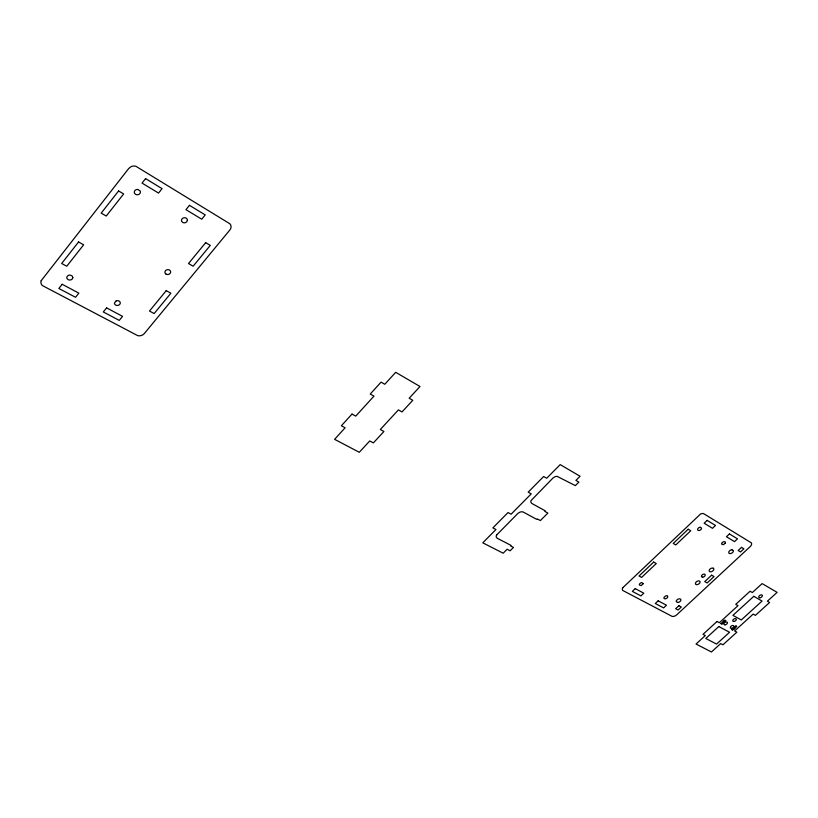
<?xml version="1.0" encoding="UTF-8"?>
<svg xmlns="http://www.w3.org/2000/svg" width="818" height="818" viewBox="0 0 818 818"><rect width="100%" height="100%" fill="white"/><g stroke="black" fill="none" stroke-linecap="round" stroke-linejoin="round"><path stroke-width="1.23" d="M723.91 622.181L723.051 622.651A1.227 0.736 -30 0 1 722.693 622.467C722.703 620.923 725.995 623.091 723.122 621.752M733.132 628.745L734.39 628.602L733.245 628.807M723.797 622.12L723.03 622.426L723.327 621.864M116.115 300.932L114.459 302.987A2.924 2.413 -6.4 0 0 118.262 305.339A2.924 2.413 -6.4 0 0 119.592 301.433L118.344 300.758A2.924 2.413 -6.4 0 0 116.115 300.932M724.359 620.923C723.961 621.823 723.327 621.711 724.247 620.862M722.274 623.418C722.672 622.498 723.357 622.651 722.396 623.48M731.916 549.757L733.398 550.647A2.577 1.605 -31.4 0 1 730.842 553.5A2.556 1.595 -31.4 0 1 728.766 552.712A2.577 1.605 -31.4 0 1 731.916 549.757M725.351 620.913L725.76 620.381M725.586 620.535L724.257 620.32L725.413 620.698M667.539 596.179L666.885 595.831A2.055 1.278 -29.1 0 0 665.463 596.056L664.022 597.406A2.055 1.278 -29.1 0 0 665.944 598.653A2.055 1.278 -29.1 0 0 667.539 596.179M734.298 627.835L735.157 627.774L734.319 627.784M732.284 629.655L732.908 629.359L732.284 629.655M735.372 627.703L734.094 627.958L735.372 627.703M41.186 280.707L40.9 281.995A6.084 5.01 -1.3 0 0 42.464 285.605L137.68 335.625A5.706 4.652 -8.5 0 0 144.285 333.601L229.899 229.93A5.798 5.02 -13.8 0 0 229.878 223.774L135.972 166.32A6.155 5.44 -3.2 0 0 131.248 166.555L128.794 168.406L41.186 280.707M72.853 277.691C72.516 280.339 68.477 280.891 67.137 278.733A3.037 2.515 -2.5 0 1 66.974 276.821L67.843 275.727A3.037 2.515 -2.5 0 1 70.031 275.063L72.107 275.891L72.853 277.691M643.234 583.663L641.179 585.606L639.39 584.993A2.106 1.339 -28.8 0 1 639.676 583.837L640.422 583.122A2.106 1.339 -28.8 0 1 641.905 582.61L643.234 583.663M732.1 629.686C733.634 629.022 732.325 630.944 733.317 629.379A1.084 0.644 -30 0 0 732.959 629.185L732.1 629.686M187.363 220.461C186.995 223.058 182.976 223.764 181.739 221.453A2.955 2.566 -9.8 0 1 183.978 217.772A2.955 2.566 -9.8 0 1 187.363 220.461M721.936 623.97L720.832 623.5L721.936 623.97M496.669 534.972L496.414 535.514A4.172 2.873 -25.6 0 0 496.301 537.068L497.18 538.244L510.984 545.371L510.483 545.872L513.489 547.426L510.125 550.79L507.119 549.246L503.162 553.203L482.784 542.825L495.953 529.512L492.865 527.907L508.039 512.538L511.117 514.195L531.23 493.868L528.172 492.17L543.643 476.516L546.68 478.254L560.197 464.604L580.064 476.25L575.923 480.391L578.868 482.109L575.351 485.616L557.13 476.362A4.458 3.119 -28.4 0 0 555.033 476.73L553.121 477.886L531.046 500.575A4.223 2.935 -27.3 0 0 530.902 502.191L531.761 503.418L545.401 510.933L544.9 511.434L547.876 513.07L540.371 520.565L537.395 518.949L536.894 519.45L523.203 512.027A4.346 3.006 -26.6 0 0 521.281 511.843A4.407 3.057 -26.6 0 0 519.88 512.191L517.988 513.326L496.669 534.972M622.979 587.549L622.539 588.346A4.182 2.669 -28.4 0 0 622.784 590.473L672.181 616.414A4.049 2.495 -29.1 0 0 676.731 614.829L750.208 546.577A4.162 2.587 -31.9 0 0 751.323 542.845L703.541 513.602A4.295 2.771 -31.5 0 0 700.576 514.001L622.979 587.549M725.31 543.172L723.327 544.737L721.619 544.082A2.106 1.319 -31.4 0 1 723.705 541.731A2.106 1.319 -31.4 0 1 725.31 543.172M78.569 241.964L61.677 263.488L66.769 266.249L83.651 244.786L78.569 241.964M118.6 190.942L101.197 213.12L106.258 216.034L123.651 193.938L118.6 190.942M62.168 284.275L58.845 288.478L75.542 297.292L78.855 293.141L62.168 284.275M145.573 178.621L142.035 183.089L158.549 193.079L162.066 188.651L145.573 178.621M106.596 307.875L103.293 311.955L119.264 320.39L122.557 316.351L106.596 307.875M189.469 205.328L185.962 209.664L201.729 219.204L205.226 214.919L189.469 205.328M166.238 290.646L149.489 311.024L154.152 313.539L170.88 293.233L166.238 290.646M205.676 242.66L188.518 263.539L193.14 266.208L210.287 245.39L205.676 242.66M351.996 414.082L341.372 425.759L345.124 427.763L334.593 439.327L359.276 452.293L369.756 440.943L373.386 442.886L383.928 431.485L380.309 429.511L398.417 409.89L402.027 411.924L412.773 400.299L409.174 398.243L420.002 386.505L395.697 372.313L384.797 384.266L381.076 382.139L370.237 394.041L373.969 396.137L355.748 416.127L351.996 414.082M653.684 562.068L639.042 576.005L641.639 577.406L656.271 563.5L653.684 562.068M688.194 529.236L673.224 543.469L675.791 544.952L690.74 530.749L688.194 529.236M635.218 588.633L632.334 591.373L640.923 595.913L643.807 593.193L635.218 588.633M707.161 520.381L704.145 523.244L712.488 528.295L715.494 525.453L707.161 520.381M658.163 600.821L655.29 603.51L663.613 607.897L666.465 605.228L658.163 600.821M729.431 533.929L726.445 536.741L734.523 541.628L737.499 538.837L729.431 533.929M678.868 605.698L675.637 608.715L678.081 610.013L681.312 607.007L678.868 605.698M711.629 575.177L704.748 581.588L707.171 582.948L714.042 576.557L711.629 575.177M741.517 547.375L738.153 550.504L740.535 551.935L743.889 548.806L741.517 547.375M717.038 621.475L703.01 634.328L705.331 635.555L696.046 644.042L711.455 651.977L720.678 643.602L722.959 644.788L736.865 632.171L734.605 630.954L753.173 614.103L755.413 615.351L769.605 602.488L767.376 601.21L777.1 592.375L762.131 583.602L752.335 592.559L750.065 591.24L735.74 604.359L738.04 605.637L719.349 622.733L717.038 621.475M721.66 623.091L722.488 623.531L721.66 623.091M724.319 620.658L725.147 621.107L724.319 620.658M718.848 626.547L705.801 638.469L716.548 644.083L729.544 632.273L718.848 626.547M753.797 596.312L732.918 615.371L741.272 619.962L762.069 601.056L753.797 596.312M732.785 628.551L733.91 629.165L732.785 628.551M734.932 626.67L735.771 627.478L735.014 626.813L736.098 626.741L735.811 626.087C738.409 627.549 734.83 624.747 735.852 626.7L734.932 626.67M700.228 527.273L699.727 527.344A2.137 1.37 -31.2 0 0 697.601 529.491A2.137 1.37 -31.2 0 0 699.727 530.33A2.137 1.37 -31.2 0 0 701.486 528.029L700.228 527.273M137.649 189.428L136.851 189.479A3.057 2.679 -4.4 0 0 134.418 192.843A3.057 2.679 -4.4 0 0 138.406 194.602A3.057 2.679 -4.4 0 0 140.134 190.931L137.649 189.428M677.795 602.488L676.281 601.67A2.526 1.564 -29.4 0 1 678.531 598.96A2.526 1.564 -29.4 0 1 680.862 600.207A2.526 1.564 -29.4 0 1 677.785 602.488M696.415 584.584L695.637 584.154A2.546 1.585 -30.1 0 1 697.539 581.107A2.546 1.585 -30.1 0 1 700.004 582.488A2.546 1.585 -30.1 0 1 696.404 584.594M713.306 568.254L712.856 568.081A2.556 1.585 -30.6 0 0 709.247 570.187A2.556 1.585 -30.6 0 0 711.691 571.598A2.556 1.585 -30.6 0 0 713.633 568.53L713.306 568.254M702.682 577.16A2.065 1.288 -30.4 0 0 705.208 574.809A2.065 1.288 -30.4 0 0 702.13 574.942A2.065 1.288 -30.4 0 0 702.682 577.16M166.085 274.153A2.904 2.444 -9.4 0 0 170.655 272.2A2.904 2.444 -9.4 0 0 166.596 269.899A2.904 2.444 -9.4 0 0 166.085 274.153M733.879 621.445A1.973 1.176 -30.2 0 0 736.312 619.236A1.973 1.176 -30.2 0 0 733.398 619.4A1.973 1.176 -30.2 0 0 733.879 621.445M725.004 624.819A1.984 1.186 -30 0 0 727.437 622.6A1.984 1.186 -30 0 0 724.503 622.784A1.984 1.186 -30 0 0 725.004 624.819M731.476 628.326A1.973 1.176 -30 0 0 733.91 626.118A1.973 1.176 -30 0 0 730.985 626.291A1.973 1.176 -30 0 0 731.476 628.326M759.891 597.754A1.994 1.196 -31.1 0 0 762.376 595.494A1.994 1.196 -31.1 0 0 759.452 595.647A1.994 1.196 -31.1 0 0 759.891 597.754"/></g></svg>
